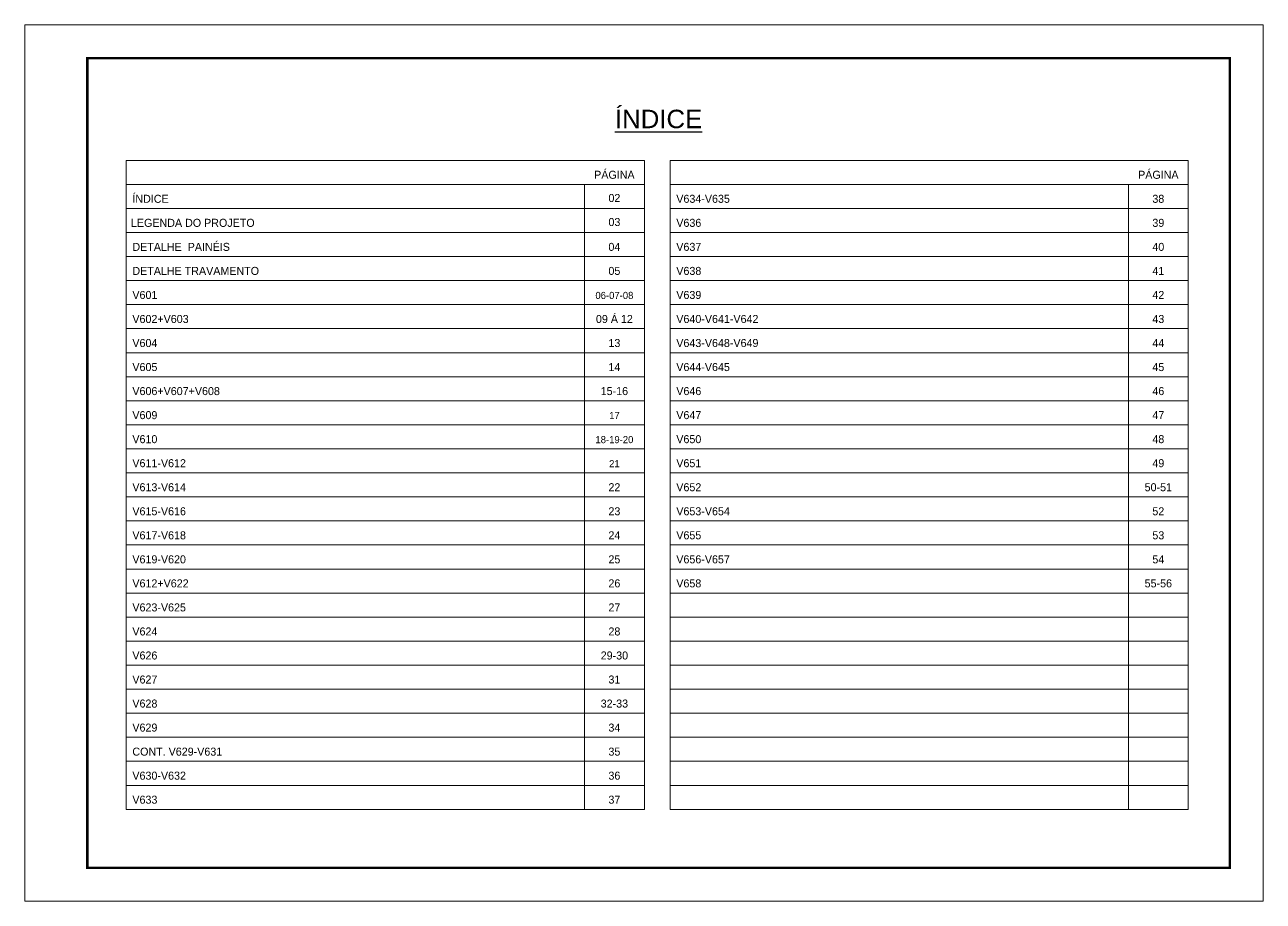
# Model space of a CAD drawing. Extents: x -20960 to -5926, y -2106 to 21915.
# Drawn here: x -10608 to -9123, y 20865 to 21915 of the extents above; entities that cross this region are included whole.
import ezdxf
from ezdxf.enums import TextEntityAlignment as Align

# ---------------------------------------------------------------- set-up
doc = ezdxf.new("R2010")
doc.units = 0
doc.layers.add('CARIMBO', color=255, linetype='Continuous', lineweight=9)
doc.layers.add('Folhas', color=255, linetype='Continuous', lineweight=9)
doc.styles.add('ARIAL', font='arial.ttf')
doc.styles.add('Tecnologia', font='')
doc.styles.get('Tecnologia').set_extended_font_data('Forgotten Futurist')

msp = doc.modelspace()

# ---------------------------------------------------------------- linework, layer by layer
at = {"layer": 'CARIMBO'}
for p, q in [((-10486.97, 21752.9), (-9865.59, 21752.9)), ((-10486.97, 21752.9), (-9865.59, 21752.9)), ((-10486.97, 21752.9), (-10486.97, 20975.4)), ((-9865.59, 21752.9), (-9865.59, 20975.4)), ((-9834.76, 21752.9), (-9213.38, 21752.9)), ((-9834.76, 21752.9), (-9213.38, 21752.9)), ((-9834.76, 21752.9), (-9834.76, 20975.4)), ((-9213.38, 21752.9), (-9213.38, 20975.4)), ((-10486.97, 21724.1), (-9865.59, 21724.1)), ((-10486.97, 21724.1), (-9865.59, 21724.1)), ((-10486.97, 21724.1), (-9865.59, 21724.1)), ((-9937.41, 21724.1), (-9937.41, 20975.4)), ((-9834.76, 21724.1), (-9213.38, 21724.1)), ((-9834.76, 21724.1), (-9213.38, 21724.1)), ((-9834.76, 21724.1), (-9213.38, 21724.1)), ((-9285.2, 21724.1), (-9285.2, 20975.4)), ((-10486.97, 21695.31), (-9865.59, 21695.31)), ((-9834.76, 21695.31), (-9213.38, 21695.31)), ((-10486.97, 21666.51), (-9865.59, 21666.51)), ((-9834.76, 21666.51), (-9213.38, 21666.51)), ((-10486.97, 21637.72), (-9865.59, 21637.72)), ((-10486.97, 21637.72), (-9865.59, 21637.72)), ((-9834.76, 21637.72), (-9213.38, 21637.72)), ((-9834.76, 21637.72), (-9213.38, 21637.72)), ((-10486.97, 21608.92), (-9865.59, 21608.92)), ((-10486.97, 21608.92), (-9865.59, 21608.92)), ((-10486.97, 21608.92), (-9865.59, 21608.92)), ((-9834.76, 21608.92), (-9213.38, 21608.92)), ((-9834.76, 21608.92), (-9213.38, 21608.92)), ((-9834.76, 21608.92), (-9213.38, 21608.92)), ((-10486.97, 21580.12), (-9865.59, 21580.12)), ((-9834.76, 21580.12), (-9213.38, 21580.12)), ((-10486.97, 21551.33), (-9865.59, 21551.33)), ((-9834.76, 21551.33), (-9213.38, 21551.33)), ((-10486.97, 21522.53), (-9865.59, 21522.53)), ((-9834.76, 21522.53), (-9213.38, 21522.53)), ((-10486.97, 21493.73), (-9865.59, 21493.73)), ((-9834.76, 21493.73), (-9213.38, 21493.73)), ((-10486.97, 21464.94), (-9865.59, 21464.94)), ((-9834.76, 21464.94), (-9213.38, 21464.94)), ((-10486.97, 21436.14), (-9865.59, 21436.14)), ((-9834.76, 21436.14), (-9213.38, 21436.14)), ((-10486.97, 21407.35), (-9865.59, 21407.35)), ((-9834.76, 21407.35), (-9213.38, 21407.35)), ((-10486.97, 21378.55), (-9865.59, 21378.55)), ((-9834.76, 21378.55), (-9213.38, 21378.55)), ((-10486.97, 21349.75), (-9865.59, 21349.75)), ((-9834.76, 21349.75), (-9213.38, 21349.75)), ((-10486.97, 21320.96), (-9865.59, 21320.96)), ((-9834.76, 21320.96), (-9213.38, 21320.96)), ((-10486.97, 21292.16), (-9865.59, 21292.16)), ((-9834.76, 21292.16), (-9213.38, 21292.16)), ((-10486.97, 21263.37), (-9865.59, 21263.37)), ((-9834.76, 21263.37), (-9213.38, 21263.37)), ((-10486.97, 21234.57), (-9865.59, 21234.57)), ((-9834.76, 21234.57), (-9213.38, 21234.57)), ((-10486.97, 21205.77), (-9865.59, 21205.77)), ((-9834.76, 21205.77), (-9213.38, 21205.77)), ((-10486.97, 21176.98), (-9865.59, 21176.98)), ((-9834.76, 21176.98), (-9213.38, 21176.98)), ((-10486.97, 21148.18), (-9865.59, 21148.18)), ((-9834.76, 21148.18), (-9213.38, 21148.18)), ((-10486.97, 21119.38), (-9865.59, 21119.38)), ((-9834.76, 21119.38), (-9213.38, 21119.38)), ((-10486.97, 21090.59), (-9865.59, 21090.59)), ((-10486.97, 21090.59), (-9865.59, 21090.59)), ((-9834.76, 21090.59), (-9213.38, 21090.59)), ((-9834.76, 21090.59), (-9213.38, 21090.59)), ((-10486.97, 21061.79), (-9865.59, 21061.79)), ((-9834.76, 21061.79), (-9213.38, 21061.79)), ((-10486.97, 21033), (-9865.59, 21033)), ((-9834.76, 21033), (-9213.38, 21033)), ((-10486.97, 21004.2), (-9865.59, 21004.2)), ((-9834.76, 21004.2), (-9213.38, 21004.2)), ((-10486.97, 20975.4), (-9865.59, 20975.4)), ((-9834.76, 20975.4), (-9213.38, 20975.4))]:
    msp.add_line(p, q, dxfattribs=at)
at = {"layer": 'Folhas'}
msp.add_lwpolyline([(-10608.5, 20865.39), (-9123.5, 20865.39), (-9123.5, 21915.39), (-10608.5, 21915.39)], close=True, dxfattribs=at)
at = {"layer": 'Folhas', "color": 30, "const_width": 3}
msp.add_lwpolyline([(-10533.5, 20905.39), (-9163.5, 20905.39), (-9163.5, 21875.39), (-10533.5, 21875.39)], close=True, dxfattribs=at)

# ---------------------------------------------------------------- texts
at = {"color": 0, "linetype": 'Continuous', "ltscale": 5, "style": 'ARIAL'}
msp.add_text('%%UÍNDICE', height=22.118, dxfattribs=at).set_placement((-9848.5, 21791.51), align=Align.CENTER)
at = {"layer": 'CARIMBO', "style": 'Tecnologia'}
for s, height, p in [('PÁGINA', 9.599, (-9901.5, 21730.91)), ('PÁGINA', 9.599, (-9249.29, 21730.91)), ('02', 9.599, (-9901.5, 21703.08)), ('38', 9.599, (-9249.29, 21702.12)), ('03', 9.599, (-9901.5, 21674.29)), ('39', 9.599, (-9249.29, 21673.32)), ('04', 9.599, (-9901.5, 21644.52)), ('40', 9.599, (-9249.29, 21644.52)), ('05', 9.599, (-9901.5, 21615.73)), ('41', 9.599, (-9249.29, 21615.73)), ('06-07-08', 8.5, (-9901.5, 21586.93)), ('42', 9.599, (-9249.29, 21586.93)), ('09 Á 12', 9.599, (-9901.5, 21558.13)), ('43', 9.599, (-9249.29, 21558.13)), ('13', 9.599, (-9901.5, 21529.34)), ('44', 9.599, (-9249.29, 21529.34)), ('14', 9.599, (-9901.5, 21500.54)), ('45', 9.599, (-9249.29, 21500.54)), ('15-16', 9.599, (-9901.5, 21471.75)), ('46', 9.599, (-9249.29, 21471.75)), ('17', 8.5, (-9901.5, 21442.95)), ('47', 9.599, (-9249.29, 21442.95)), ('18-19-20', 8.5, (-9901.5, 21414.15)), ('48', 9.599, (-9249.29, 21414.15)), ('21', 8.5, (-9901.5, 21385.36)), ('49', 9.599, (-9249.29, 21385.36)), ('22', 9.599, (-9901.5, 21356.56)), ('50-51', 9.599, (-9249.29, 21356.56)), ('23', 9.599, (-9901.5, 21327.76)), ('52', 9.599, (-9249.29, 21327.76)), ('24', 9.599, (-9901.5, 21298.97)), ('53', 9.599, (-9249.29, 21298.97)), ('25', 9.599, (-9901.5, 21270.17)), ('54', 9.599, (-9249.29, 21270.17)), ('26', 9.599, (-9901.5, 21241.38)), ('55-56', 9.599, (-9249.29, 21241.38)), ('27', 9.599, (-9901.5, 21212.58)), ('28', 9.599, (-9901.5, 21183.78)), ('29-30', 9.599, (-9901.5, 21154.99)), ('31', 9.599, (-9901.5, 21126.19)), ('32-33', 9.599, (-9901.5, 21097.39)), ('34', 9.599, (-9901.5, 21068.6)), ('35', 9.599, (-9901.5, 21039.8)), ('36', 9.599, (-9901.5, 21011.01)), ('37', 9.599, (-9901.5, 20982.21))]:
    msp.add_text(s, height=height, dxfattribs=at).set_placement(p, align=Align.CENTER)
for s, height, p in [('ÍNDICE', 9.599, (-10479.47, 21702.12)), ('V634-V635', 9.599, (-9827.27, 21702.12)), ('LEGENDA DO PROJETO', 9.5987, (-10481.18, 21673.32)), ('V636', 9.599, (-9827.27, 21673.32)), ('DETALHE  PAINÉIS', 9.5987, (-10479.47, 21644.52)), ('V637', 9.599, (-9827.27, 21644.52)), ('DETALHE TRAVAMENTO', 9.5987, (-10479.47, 21615.73)), ('V638', 9.599, (-9827.27, 21615.73)), ('V601', 9.599, (-10479.47, 21586.93)), ('V639', 9.599, (-9827.27, 21586.93)), ('V602+V603', 9.599, (-10479.47, 21558.13)), ('V640-V641-V642', 9.5987, (-9827.27, 21558.13)), ('V604', 9.599, (-10479.47, 21529.34)), ('V643-V648-V649', 9.5987, (-9827.27, 21529.34)), ('V605', 9.599, (-10479.47, 21500.54)), ('V644-V645', 9.599, (-9827.27, 21500.54)), ('V606+V607+V608', 9.5987, (-10479.47, 21471.75)), ('V646', 9.599, (-9827.27, 21471.75)), ('V609', 9.599, (-10479.47, 21442.95)), ('V647', 9.599, (-9827.27, 21442.95)), ('V610', 9.599, (-10479.47, 21414.15)), ('V650', 9.599, (-9827.27, 21414.15)), ('V611-V612', 9.599, (-10479.47, 21385.36)), ('V651', 9.599, (-9827.27, 21385.36)), ('V613-V614', 9.599, (-10479.47, 21356.56)), ('V652', 9.599, (-9827.27, 21356.56)), ('V615-V616', 9.599, (-10479.47, 21327.76)), ('V653-V654', 9.599, (-9827.27, 21327.76)), ('V617-V618', 9.599, (-10479.47, 21298.97)), ('V655', 9.599, (-9827.27, 21298.97)), ('V619-V620', 9.599, (-10479.47, 21270.17)), ('V656-V657', 9.599, (-9827.27, 21270.17)), ('V612+V622', 9.599, (-10479.47, 21241.38)), ('V658', 9.599, (-9827.27, 21241.38)), ('V623-V625', 9.599, (-10479.47, 21212.58)), ('V624', 9.599, (-10479.47, 21183.78)), ('V626', 9.599, (-10479.47, 21154.99)), ('V627', 9.599, (-10479.47, 21126.19)), ('V628', 9.599, (-10479.47, 21097.39)), ('V629', 9.599, (-10479.47, 21068.6)), ('CONT. V629-V631', 9.5987, (-10479.47, 21039.8)), ('V630-V632', 9.599, (-10479.47, 21011.01)), ('V633', 9.599, (-10479.47, 20982.21))]:
    msp.add_text(s, height=height, dxfattribs=at).set_placement(p)

doc.saveas('drawing.dxf')
